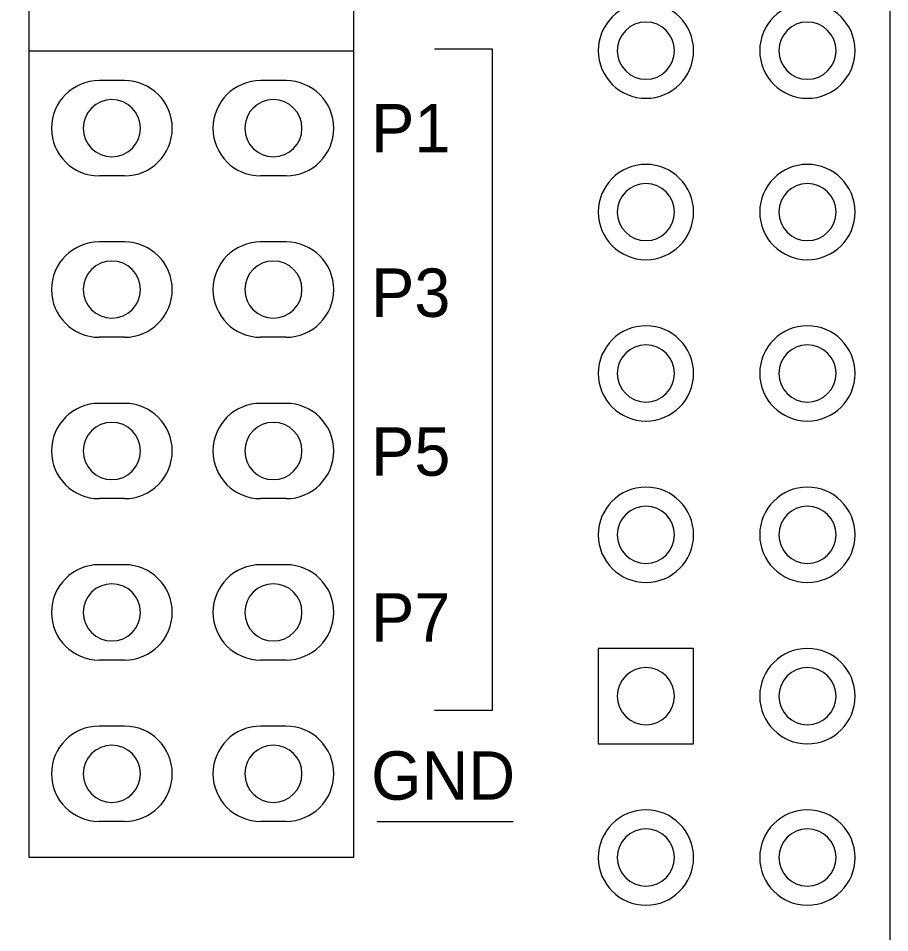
# Model space of a CAD drawing. Header units: inches. Extents: x 30.7 to 71.3, y 18.2 to 83.4.
# Drawn here: x 57.58 to 71.29, y 56.27 to 70.66 of the extents above; entities that cross this region are included whole.
import ezdxf

# ---------------------------------------------------------------- set-up
doc = ezdxf.new("R2010")
doc.units = ezdxf.units.IN
doc.header["$MEASUREMENT"] = 0
for name, color, linetype in [('board outline', 7, 'Continuous'), ('holes', 7, 'Continuous'), ('Layer 7', 7, 'Continuous')]:
    doc.layers.add(name, color=color, linetype=linetype)

# ---------------------------------------------------------------- blocks, each defined once
blk = doc.blocks.new('block 197')
at = {"layer": 'Layer 7', "color": 231, "true_color": 0xf78bb7, "insert": (63.129, 58.354), "char_height": 0.762, "attachment_point": 7}
blk.add_mtext('\\fTxt|b0|i0|c0|p34;\\W1;GND', dxfattribs=at)
blk = doc.blocks.new('block 198')
at = {"layer": 'Layer 7', "color": 231, "true_color": 0xf78bb7, "insert": (63.129, 60.854), "char_height": 0.762, "attachment_point": 7}
blk.add_mtext('\\fTxt|b0|i0|c0|p34;\\W1;P7', dxfattribs=at)
blk = doc.blocks.new('block 199')
at = {"layer": 'Layer 7', "color": 231, "true_color": 0xf78bb7, "insert": (63.129, 63.454), "char_height": 0.762, "attachment_point": 7}
blk.add_mtext('\\fTxt|b0|i0|c0|p34;\\W1;P5', dxfattribs=at)
blk = doc.blocks.new('block 200')
at = {"layer": 'Layer 7', "color": 231, "true_color": 0xf78bb7, "insert": (63.129, 68.554), "char_height": 0.762, "attachment_point": 7}
blk.add_mtext('\\fTxt|b0|i0|c0|p34;\\W1;P1', dxfattribs=at)
blk = doc.blocks.new('block 201')
at = {"layer": 'Layer 7', "color": 231, "true_color": 0xf78bb7, "insert": (63.129, 65.954), "char_height": 0.762, "attachment_point": 7}
blk.add_mtext('\\fTxt|b0|i0|c0|p34;\\W1;P3', dxfattribs=at)
blk = doc.blocks.new('block 204')
at = {"layer": 'Layer 7', "color": 231, "lineweight": 13, "true_color": 0xf78bb7}
blk.add_lwpolyline([(57.751, 70.154), (62.851, 70.154)], dxfattribs=at)
blk = doc.blocks.new('block 3195')
at = {"layer": 'board outline', "color": 7, "lineweight": 9, "true_color": 0xffffff}
blk.add_open_spline([(30.668, 79.565), (30.668, 79.565), (30.668, 19.762), (30.668, 19.762), (30.668, 18.878), (31.384, 18.162), (32.268, 18.162), (32.268, 18.162), (69.685, 18.162), (69.685, 18.162), (70.569, 18.162), (71.285, 18.878), (71.285, 19.762), (71.285, 19.762), (71.285, 73.138), (71.285, 73.138), (71.285, 74.022), (70.569, 74.738), (69.685, 74.738), (69.685, 74.738), (65.735, 74.738), (65.735, 74.738), (65.597, 74.738), (65.485, 74.85), (65.485, 74.988), (65.485, 74.988), (65.485, 81.838), (65.485, 81.838), (65.485, 82.722), (64.769, 83.438), (63.885, 83.438), (63.885, 83.438), (34.541, 83.438), (34.541, 83.438), (34.541, 83.438), (30.668, 79.565), (30.668, 79.565)], degree=3, knots=[0, 0, 0, 0, 1, 1, 1, 2, 2, 2, 3, 3, 3, 4, 4, 4, 5, 5, 5, 6, 6, 6, 7, 7, 7, 8, 8, 8, 9, 9, 9, 10, 10, 10, 11, 11, 11, 12, 12, 12, 12], dxfattribs=at)
blk = doc.blocks.new('block 3516')
at = {"layer": 'holes', "color": 7, "lineweight": 9, "true_color": 0xffffff}
blk.add_open_spline([(69.541, 57.455), (69.541, 57.704), (69.743, 57.905), (69.991, 57.905), (70.24, 57.905), (70.441, 57.704), (70.441, 57.455), (70.441, 57.207), (70.24, 57.005), (69.991, 57.005), (69.743, 57.005), (69.541, 57.207), (69.541, 57.455), (69.541, 57.455), (69.541, 57.455), (69.541, 57.455)], degree=3, knots=[0, 0, 0, 0, 1, 1, 1, 2, 2, 2, 3, 3, 3, 4, 4, 4, 5, 5, 5, 5], dxfattribs=at)
blk = doc.blocks.new('block 3517')
at = {"layer": 'holes', "color": 7, "lineweight": 9, "true_color": 0xffffff}
blk.add_open_spline([(69.241, 57.455), (69.241, 57.869), (69.577, 58.205), (69.991, 58.205), (70.406, 58.205), (70.741, 57.869), (70.741, 57.455), (70.741, 57.041), (70.406, 56.705), (69.991, 56.705), (69.577, 56.705), (69.241, 57.041), (69.241, 57.455), (69.241, 57.455), (69.241, 57.455), (69.241, 57.455)], degree=3, knots=[0, 0, 0, 0, 1, 1, 1, 2, 2, 2, 3, 3, 3, 4, 4, 4, 5, 5, 5, 5], dxfattribs=at)
blk = doc.blocks.new('block 3518')
at = {"layer": 'holes', "color": 7, "lineweight": 9, "true_color": 0xffffff}
blk.add_open_spline([(67.001, 57.455), (67.001, 57.704), (67.203, 57.905), (67.451, 57.905), (67.7, 57.905), (67.901, 57.704), (67.901, 57.455), (67.901, 57.207), (67.7, 57.005), (67.451, 57.005), (67.203, 57.005), (67.001, 57.207), (67.001, 57.455), (67.001, 57.455), (67.001, 57.455), (67.001, 57.455)], degree=3, knots=[0, 0, 0, 0, 1, 1, 1, 2, 2, 2, 3, 3, 3, 4, 4, 4, 5, 5, 5, 5], dxfattribs=at)
blk = doc.blocks.new('block 3519')
at = {"layer": 'holes', "color": 7, "lineweight": 9, "true_color": 0xffffff}
blk.add_open_spline([(66.701, 57.455), (66.701, 57.869), (67.037, 58.205), (67.451, 58.205), (67.866, 58.205), (68.201, 57.869), (68.201, 57.455), (68.201, 57.041), (67.866, 56.705), (67.451, 56.705), (67.037, 56.705), (66.701, 57.041), (66.701, 57.455), (66.701, 57.455), (66.701, 57.455), (66.701, 57.455)], degree=3, knots=[0, 0, 0, 0, 1, 1, 1, 2, 2, 2, 3, 3, 3, 4, 4, 4, 5, 5, 5, 5], dxfattribs=at)
blk = doc.blocks.new('block 3520')
at = {"layer": 'holes', "color": 7, "lineweight": 9, "true_color": 0xffffff}
blk.add_open_spline([(69.541, 59.995), (69.541, 60.244), (69.743, 60.445), (69.991, 60.445), (70.24, 60.445), (70.441, 60.244), (70.441, 59.995), (70.441, 59.747), (70.24, 59.545), (69.991, 59.545), (69.743, 59.545), (69.541, 59.747), (69.541, 59.995), (69.541, 59.995), (69.541, 59.995), (69.541, 59.995)], degree=3, knots=[0, 0, 0, 0, 1, 1, 1, 2, 2, 2, 3, 3, 3, 4, 4, 4, 5, 5, 5, 5], dxfattribs=at)
blk = doc.blocks.new('block 3521')
at = {"layer": 'holes', "color": 7, "lineweight": 9, "true_color": 0xffffff}
blk.add_open_spline([(69.241, 59.995), (69.241, 60.409), (69.577, 60.745), (69.991, 60.745), (70.406, 60.745), (70.741, 60.409), (70.741, 59.995), (70.741, 59.581), (70.406, 59.245), (69.991, 59.245), (69.577, 59.245), (69.241, 59.581), (69.241, 59.995), (69.241, 59.995), (69.241, 59.995), (69.241, 59.995)], degree=3, knots=[0, 0, 0, 0, 1, 1, 1, 2, 2, 2, 3, 3, 3, 4, 4, 4, 5, 5, 5, 5], dxfattribs=at)
blk = doc.blocks.new('block 3522')
at = {"layer": 'holes', "color": 7, "lineweight": 9, "true_color": 0xffffff}
blk.add_lwpolyline([(68.201, 60.745), (66.701, 60.745)], dxfattribs=at)
blk = doc.blocks.new('block 3523')
at = {"layer": 'holes', "color": 7, "lineweight": 9, "true_color": 0xffffff}
blk.add_lwpolyline([(66.701, 60.745), (66.701, 59.245)], dxfattribs=at)
blk = doc.blocks.new('block 3524')
at = {"layer": 'holes', "color": 7, "lineweight": 9, "true_color": 0xffffff}
blk.add_lwpolyline([(66.701, 59.245), (68.201, 59.245)], dxfattribs=at)
blk = doc.blocks.new('block 3525')
at = {"layer": 'holes', "color": 7, "lineweight": 9, "true_color": 0xffffff}
blk.add_lwpolyline([(68.201, 59.245), (68.201, 60.745)], dxfattribs=at)
blk = doc.blocks.new('block 3526')
at = {"layer": 'holes', "color": 7, "lineweight": 9, "true_color": 0xffffff}
blk.add_open_spline([(67.001, 59.995), (67.001, 60.244), (67.203, 60.445), (67.451, 60.445), (67.7, 60.445), (67.901, 60.244), (67.901, 59.995), (67.901, 59.747), (67.7, 59.545), (67.451, 59.545), (67.203, 59.545), (67.001, 59.747), (67.001, 59.995), (67.001, 59.995), (67.001, 59.995), (67.001, 59.995)], degree=3, knots=[0, 0, 0, 0, 1, 1, 1, 2, 2, 2, 3, 3, 3, 4, 4, 4, 5, 5, 5, 5], dxfattribs=at)
blk = doc.blocks.new('block 3527')
at = {"layer": 'holes', "color": 7, "lineweight": 9, "true_color": 0xffffff}
blk.add_open_spline([(69.541, 62.535), (69.541, 62.784), (69.743, 62.985), (69.991, 62.985), (70.24, 62.985), (70.441, 62.784), (70.441, 62.535), (70.441, 62.287), (70.24, 62.085), (69.991, 62.085), (69.743, 62.085), (69.541, 62.287), (69.541, 62.535), (69.541, 62.535), (69.541, 62.535), (69.541, 62.535)], degree=3, knots=[0, 0, 0, 0, 1, 1, 1, 2, 2, 2, 3, 3, 3, 4, 4, 4, 5, 5, 5, 5], dxfattribs=at)
blk = doc.blocks.new('block 3528')
at = {"layer": 'holes', "color": 7, "lineweight": 9, "true_color": 0xffffff}
blk.add_open_spline([(69.241, 62.535), (69.241, 62.949), (69.577, 63.285), (69.991, 63.285), (70.406, 63.285), (70.741, 62.949), (70.741, 62.535), (70.741, 62.121), (70.406, 61.785), (69.991, 61.785), (69.577, 61.785), (69.241, 62.121), (69.241, 62.535), (69.241, 62.535), (69.241, 62.535), (69.241, 62.535)], degree=3, knots=[0, 0, 0, 0, 1, 1, 1, 2, 2, 2, 3, 3, 3, 4, 4, 4, 5, 5, 5, 5], dxfattribs=at)
blk = doc.blocks.new('block 3529')
at = {"layer": 'holes', "color": 7, "lineweight": 9, "true_color": 0xffffff}
blk.add_open_spline([(67.001, 62.535), (67.001, 62.784), (67.203, 62.985), (67.451, 62.985), (67.7, 62.985), (67.901, 62.784), (67.901, 62.535), (67.901, 62.287), (67.7, 62.085), (67.451, 62.085), (67.203, 62.085), (67.001, 62.287), (67.001, 62.535), (67.001, 62.535), (67.001, 62.535), (67.001, 62.535)], degree=3, knots=[0, 0, 0, 0, 1, 1, 1, 2, 2, 2, 3, 3, 3, 4, 4, 4, 5, 5, 5, 5], dxfattribs=at)
blk = doc.blocks.new('block 3530')
at = {"layer": 'holes', "color": 7, "lineweight": 9, "true_color": 0xffffff}
blk.add_open_spline([(66.701, 62.535), (66.701, 62.949), (67.037, 63.285), (67.451, 63.285), (67.866, 63.285), (68.201, 62.949), (68.201, 62.535), (68.201, 62.121), (67.866, 61.785), (67.451, 61.785), (67.037, 61.785), (66.701, 62.121), (66.701, 62.535), (66.701, 62.535), (66.701, 62.535), (66.701, 62.535)], degree=3, knots=[0, 0, 0, 0, 1, 1, 1, 2, 2, 2, 3, 3, 3, 4, 4, 4, 5, 5, 5, 5], dxfattribs=at)
blk = doc.blocks.new('block 3531')
at = {"layer": 'holes', "color": 7, "lineweight": 9, "true_color": 0xffffff}
blk.add_open_spline([(69.541, 65.075), (69.541, 65.324), (69.743, 65.525), (69.991, 65.525), (70.24, 65.525), (70.441, 65.324), (70.441, 65.075), (70.441, 64.827), (70.24, 64.625), (69.991, 64.625), (69.743, 64.625), (69.541, 64.827), (69.541, 65.075), (69.541, 65.075), (69.541, 65.075), (69.541, 65.075)], degree=3, knots=[0, 0, 0, 0, 1, 1, 1, 2, 2, 2, 3, 3, 3, 4, 4, 4, 5, 5, 5, 5], dxfattribs=at)
blk = doc.blocks.new('block 3532')
at = {"layer": 'holes', "color": 7, "lineweight": 9, "true_color": 0xffffff}
blk.add_open_spline([(69.241, 65.075), (69.241, 65.489), (69.577, 65.825), (69.991, 65.825), (70.406, 65.825), (70.741, 65.489), (70.741, 65.075), (70.741, 64.661), (70.406, 64.325), (69.991, 64.325), (69.577, 64.325), (69.241, 64.661), (69.241, 65.075), (69.241, 65.075), (69.241, 65.075), (69.241, 65.075)], degree=3, knots=[0, 0, 0, 0, 1, 1, 1, 2, 2, 2, 3, 3, 3, 4, 4, 4, 5, 5, 5, 5], dxfattribs=at)
blk = doc.blocks.new('block 3533')
at = {"layer": 'holes', "color": 7, "lineweight": 9, "true_color": 0xffffff}
blk.add_open_spline([(67.001, 65.075), (67.001, 65.324), (67.203, 65.525), (67.451, 65.525), (67.7, 65.525), (67.901, 65.324), (67.901, 65.075), (67.901, 64.827), (67.7, 64.625), (67.451, 64.625), (67.203, 64.625), (67.001, 64.827), (67.001, 65.075), (67.001, 65.075), (67.001, 65.075), (67.001, 65.075)], degree=3, knots=[0, 0, 0, 0, 1, 1, 1, 2, 2, 2, 3, 3, 3, 4, 4, 4, 5, 5, 5, 5], dxfattribs=at)
blk = doc.blocks.new('block 3534')
at = {"layer": 'holes', "color": 7, "lineweight": 9, "true_color": 0xffffff}
blk.add_open_spline([(66.701, 65.075), (66.701, 65.489), (67.037, 65.825), (67.451, 65.825), (67.866, 65.825), (68.201, 65.489), (68.201, 65.075), (68.201, 64.661), (67.866, 64.325), (67.451, 64.325), (67.037, 64.325), (66.701, 64.661), (66.701, 65.075), (66.701, 65.075), (66.701, 65.075), (66.701, 65.075)], degree=3, knots=[0, 0, 0, 0, 1, 1, 1, 2, 2, 2, 3, 3, 3, 4, 4, 4, 5, 5, 5, 5], dxfattribs=at)
blk = doc.blocks.new('block 3535')
at = {"layer": 'holes', "color": 7, "lineweight": 9, "true_color": 0xffffff}
blk.add_open_spline([(69.541, 67.615), (69.541, 67.864), (69.743, 68.065), (69.991, 68.065), (70.24, 68.065), (70.441, 67.864), (70.441, 67.615), (70.441, 67.367), (70.24, 67.165), (69.991, 67.165), (69.743, 67.165), (69.541, 67.367), (69.541, 67.615), (69.541, 67.615), (69.541, 67.615), (69.541, 67.615)], degree=3, knots=[0, 0, 0, 0, 1, 1, 1, 2, 2, 2, 3, 3, 3, 4, 4, 4, 5, 5, 5, 5], dxfattribs=at)
blk = doc.blocks.new('block 3536')
at = {"layer": 'holes', "color": 7, "lineweight": 9, "true_color": 0xffffff}
blk.add_open_spline([(69.241, 67.615), (69.241, 68.029), (69.577, 68.365), (69.991, 68.365), (70.406, 68.365), (70.741, 68.029), (70.741, 67.615), (70.741, 67.201), (70.406, 66.865), (69.991, 66.865), (69.577, 66.865), (69.241, 67.201), (69.241, 67.615), (69.241, 67.615), (69.241, 67.615), (69.241, 67.615)], degree=3, knots=[0, 0, 0, 0, 1, 1, 1, 2, 2, 2, 3, 3, 3, 4, 4, 4, 5, 5, 5, 5], dxfattribs=at)
blk = doc.blocks.new('block 3537')
at = {"layer": 'holes', "color": 7, "lineweight": 9, "true_color": 0xffffff}
blk.add_open_spline([(67.001, 67.615), (67.001, 67.864), (67.203, 68.065), (67.451, 68.065), (67.7, 68.065), (67.901, 67.864), (67.901, 67.615), (67.901, 67.367), (67.7, 67.165), (67.451, 67.165), (67.203, 67.165), (67.001, 67.367), (67.001, 67.615), (67.001, 67.615), (67.001, 67.615), (67.001, 67.615)], degree=3, knots=[0, 0, 0, 0, 1, 1, 1, 2, 2, 2, 3, 3, 3, 4, 4, 4, 5, 5, 5, 5], dxfattribs=at)
blk = doc.blocks.new('block 3538')
at = {"layer": 'holes', "color": 7, "lineweight": 9, "true_color": 0xffffff}
blk.add_open_spline([(66.701, 67.615), (66.701, 68.029), (67.037, 68.365), (67.451, 68.365), (67.866, 68.365), (68.201, 68.029), (68.201, 67.615), (68.201, 67.201), (67.866, 66.865), (67.451, 66.865), (67.037, 66.865), (66.701, 67.201), (66.701, 67.615), (66.701, 67.615), (66.701, 67.615), (66.701, 67.615)], degree=3, knots=[0, 0, 0, 0, 1, 1, 1, 2, 2, 2, 3, 3, 3, 4, 4, 4, 5, 5, 5, 5], dxfattribs=at)
blk = doc.blocks.new('block 3539')
at = {"layer": 'holes', "color": 7, "lineweight": 9, "true_color": 0xffffff}
blk.add_open_spline([(69.541, 70.155), (69.541, 70.404), (69.743, 70.605), (69.991, 70.605), (70.24, 70.605), (70.441, 70.404), (70.441, 70.155), (70.441, 69.907), (70.24, 69.705), (69.991, 69.705), (69.743, 69.705), (69.541, 69.907), (69.541, 70.155), (69.541, 70.155), (69.541, 70.155), (69.541, 70.155)], degree=3, knots=[0, 0, 0, 0, 1, 1, 1, 2, 2, 2, 3, 3, 3, 4, 4, 4, 5, 5, 5, 5], dxfattribs=at)
blk = doc.blocks.new('block 3540')
at = {"layer": 'holes', "color": 7, "lineweight": 9, "true_color": 0xffffff}
blk.add_open_spline([(69.241, 70.155), (69.241, 70.569), (69.577, 70.905), (69.991, 70.905), (70.406, 70.905), (70.741, 70.569), (70.741, 70.155), (70.741, 69.741), (70.406, 69.405), (69.991, 69.405), (69.577, 69.405), (69.241, 69.741), (69.241, 70.155), (69.241, 70.155), (69.241, 70.155), (69.241, 70.155)], degree=3, knots=[0, 0, 0, 0, 1, 1, 1, 2, 2, 2, 3, 3, 3, 4, 4, 4, 5, 5, 5, 5], dxfattribs=at)
blk = doc.blocks.new('block 3541')
at = {"layer": 'holes', "color": 7, "lineweight": 9, "true_color": 0xffffff}
blk.add_open_spline([(67.001, 70.155), (67.001, 70.404), (67.203, 70.605), (67.451, 70.605), (67.7, 70.605), (67.901, 70.404), (67.901, 70.155), (67.901, 69.907), (67.7, 69.705), (67.451, 69.705), (67.203, 69.705), (67.001, 69.907), (67.001, 70.155), (67.001, 70.155), (67.001, 70.155), (67.001, 70.155)], degree=3, knots=[0, 0, 0, 0, 1, 1, 1, 2, 2, 2, 3, 3, 3, 4, 4, 4, 5, 5, 5, 5], dxfattribs=at)
blk = doc.blocks.new('block 3542')
at = {"layer": 'holes', "color": 7, "lineweight": 9, "true_color": 0xffffff}
blk.add_open_spline([(66.701, 70.155), (66.701, 70.569), (67.037, 70.905), (67.451, 70.905), (67.866, 70.905), (68.201, 70.569), (68.201, 70.155), (68.201, 69.741), (67.866, 69.405), (67.451, 69.405), (67.037, 69.405), (66.701, 69.741), (66.701, 70.155), (66.701, 70.155), (66.701, 70.155), (66.701, 70.155)], degree=3, knots=[0, 0, 0, 0, 1, 1, 1, 2, 2, 2, 3, 3, 3, 4, 4, 4, 5, 5, 5, 5], dxfattribs=at)
blk = doc.blocks.new('block 3550')
at = {"layer": 'holes', "color": 7, "lineweight": 9, "true_color": 0xffffff}
blk.add_open_spline([(61.791, 58.024), (62.206, 58.024), (62.541, 58.36), (62.541, 58.774), (62.541, 59.188), (62.206, 59.524), (61.791, 59.524)], degree=3, knots=[0, 0, 0, 0, 1, 1, 1, 2, 2, 2, 2], dxfattribs=at)
blk = doc.blocks.new('block 3551')
at = {"layer": 'holes', "color": 7, "lineweight": 9, "true_color": 0xffffff}
blk.add_lwpolyline([(61.791, 58.024), (61.391, 58.024)], dxfattribs=at)
blk = doc.blocks.new('block 3552')
at = {"layer": 'holes', "color": 7, "lineweight": 9, "true_color": 0xffffff}
blk.add_lwpolyline([(61.791, 59.524), (61.391, 59.524)], dxfattribs=at)
blk = doc.blocks.new('block 3553')
at = {"layer": 'holes', "color": 7, "lineweight": 9, "true_color": 0xffffff}
blk.add_open_spline([(61.391, 59.524), (60.977, 59.524), (60.641, 59.188), (60.641, 58.774), (60.641, 58.36), (60.977, 58.024), (61.391, 58.024)], degree=3, knots=[0, 0, 0, 0, 1, 1, 1, 2, 2, 2, 2], dxfattribs=at)
blk = doc.blocks.new('block 3554')
at = {"layer": 'holes', "color": 7, "lineweight": 9, "true_color": 0xffffff}
blk.add_open_spline([(61.141, 58.774), (61.141, 59.023), (61.343, 59.224), (61.591, 59.224), (61.84, 59.224), (62.041, 59.023), (62.041, 58.774), (62.041, 58.526), (61.84, 58.324), (61.591, 58.324), (61.343, 58.324), (61.141, 58.526), (61.141, 58.774), (61.141, 58.774), (61.141, 58.774), (61.141, 58.774)], degree=3, knots=[0, 0, 0, 0, 1, 1, 1, 2, 2, 2, 3, 3, 3, 4, 4, 4, 5, 5, 5, 5], dxfattribs=at)
blk = doc.blocks.new('block 3555')
at = {"layer": 'holes', "color": 7, "lineweight": 9, "true_color": 0xffffff}
blk.add_open_spline([(59.251, 58.024), (59.666, 58.024), (60.001, 58.36), (60.001, 58.774), (60.001, 59.188), (59.666, 59.524), (59.251, 59.524)], degree=3, knots=[0, 0, 0, 0, 1, 1, 1, 2, 2, 2, 2], dxfattribs=at)
blk = doc.blocks.new('block 3556')
at = {"layer": 'holes', "color": 7, "lineweight": 9, "true_color": 0xffffff}
blk.add_lwpolyline([(59.251, 58.024), (58.851, 58.024)], dxfattribs=at)
blk = doc.blocks.new('block 3557')
at = {"layer": 'holes', "color": 7, "lineweight": 9, "true_color": 0xffffff}
blk.add_lwpolyline([(59.251, 59.524), (58.851, 59.524)], dxfattribs=at)
blk = doc.blocks.new('block 3558')
at = {"layer": 'holes', "color": 7, "lineweight": 9, "true_color": 0xffffff}
blk.add_open_spline([(58.851, 59.524), (58.437, 59.524), (58.101, 59.188), (58.101, 58.774), (58.101, 58.36), (58.437, 58.024), (58.851, 58.024)], degree=3, knots=[0, 0, 0, 0, 1, 1, 1, 2, 2, 2, 2], dxfattribs=at)
blk = doc.blocks.new('block 3559')
at = {"layer": 'holes', "color": 7, "lineweight": 9, "true_color": 0xffffff}
blk.add_open_spline([(58.601, 58.774), (58.601, 59.023), (58.803, 59.224), (59.051, 59.224), (59.3, 59.224), (59.501, 59.023), (59.501, 58.774), (59.501, 58.526), (59.3, 58.324), (59.051, 58.324), (58.803, 58.324), (58.601, 58.526), (58.601, 58.774), (58.601, 58.774), (58.601, 58.774), (58.601, 58.774)], degree=3, knots=[0, 0, 0, 0, 1, 1, 1, 2, 2, 2, 3, 3, 3, 4, 4, 4, 5, 5, 5, 5], dxfattribs=at)
blk = doc.blocks.new('block 3560')
at = {"layer": 'holes', "color": 7, "lineweight": 9, "true_color": 0xffffff}
blk.add_open_spline([(61.791, 60.564), (62.206, 60.564), (62.541, 60.9), (62.541, 61.314), (62.541, 61.728), (62.206, 62.064), (61.791, 62.064)], degree=3, knots=[0, 0, 0, 0, 1, 1, 1, 2, 2, 2, 2], dxfattribs=at)
blk = doc.blocks.new('block 3561')
at = {"layer": 'holes', "color": 7, "lineweight": 9, "true_color": 0xffffff}
blk.add_lwpolyline([(61.791, 60.564), (61.391, 60.564)], dxfattribs=at)
blk = doc.blocks.new('block 3562')
at = {"layer": 'holes', "color": 7, "lineweight": 9, "true_color": 0xffffff}
blk.add_lwpolyline([(61.791, 62.064), (61.391, 62.064)], dxfattribs=at)
blk = doc.blocks.new('block 3563')
at = {"layer": 'holes', "color": 7, "lineweight": 9, "true_color": 0xffffff}
blk.add_open_spline([(61.391, 62.064), (60.977, 62.064), (60.641, 61.728), (60.641, 61.314), (60.641, 60.9), (60.977, 60.564), (61.391, 60.564)], degree=3, knots=[0, 0, 0, 0, 1, 1, 1, 2, 2, 2, 2], dxfattribs=at)
blk = doc.blocks.new('block 3564')
at = {"layer": 'holes', "color": 7, "lineweight": 9, "true_color": 0xffffff}
blk.add_open_spline([(61.141, 61.314), (61.141, 61.563), (61.343, 61.764), (61.591, 61.764), (61.84, 61.764), (62.041, 61.563), (62.041, 61.314), (62.041, 61.066), (61.84, 60.864), (61.591, 60.864), (61.343, 60.864), (61.141, 61.066), (61.141, 61.314), (61.141, 61.314), (61.141, 61.314), (61.141, 61.314)], degree=3, knots=[0, 0, 0, 0, 1, 1, 1, 2, 2, 2, 3, 3, 3, 4, 4, 4, 5, 5, 5, 5], dxfattribs=at)
blk = doc.blocks.new('block 3565')
at = {"layer": 'holes', "color": 7, "lineweight": 9, "true_color": 0xffffff}
blk.add_open_spline([(59.251, 60.564), (59.666, 60.564), (60.001, 60.9), (60.001, 61.314), (60.001, 61.728), (59.666, 62.064), (59.251, 62.064)], degree=3, knots=[0, 0, 0, 0, 1, 1, 1, 2, 2, 2, 2], dxfattribs=at)
blk = doc.blocks.new('block 3566')
at = {"layer": 'holes', "color": 7, "lineweight": 9, "true_color": 0xffffff}
blk.add_lwpolyline([(59.251, 60.564), (58.851, 60.564)], dxfattribs=at)
blk = doc.blocks.new('block 3567')
at = {"layer": 'holes', "color": 7, "lineweight": 9, "true_color": 0xffffff}
blk.add_lwpolyline([(59.251, 62.064), (58.851, 62.064)], dxfattribs=at)
blk = doc.blocks.new('block 3568')
at = {"layer": 'holes', "color": 7, "lineweight": 9, "true_color": 0xffffff}
blk.add_open_spline([(58.851, 62.064), (58.437, 62.064), (58.101, 61.728), (58.101, 61.314), (58.101, 60.9), (58.437, 60.564), (58.851, 60.564)], degree=3, knots=[0, 0, 0, 0, 1, 1, 1, 2, 2, 2, 2], dxfattribs=at)
blk = doc.blocks.new('block 3569')
at = {"layer": 'holes', "color": 7, "lineweight": 9, "true_color": 0xffffff}
blk.add_open_spline([(58.601, 61.314), (58.601, 61.563), (58.803, 61.764), (59.051, 61.764), (59.3, 61.764), (59.501, 61.563), (59.501, 61.314), (59.501, 61.066), (59.3, 60.864), (59.051, 60.864), (58.803, 60.864), (58.601, 61.066), (58.601, 61.314), (58.601, 61.314), (58.601, 61.314), (58.601, 61.314)], degree=3, knots=[0, 0, 0, 0, 1, 1, 1, 2, 2, 2, 3, 3, 3, 4, 4, 4, 5, 5, 5, 5], dxfattribs=at)
blk = doc.blocks.new('block 3570')
at = {"layer": 'holes', "color": 7, "lineweight": 9, "true_color": 0xffffff}
blk.add_open_spline([(61.791, 63.104), (62.206, 63.104), (62.541, 63.44), (62.541, 63.854), (62.541, 64.268), (62.206, 64.604), (61.791, 64.604)], degree=3, knots=[0, 0, 0, 0, 1, 1, 1, 2, 2, 2, 2], dxfattribs=at)
blk = doc.blocks.new('block 3571')
at = {"layer": 'holes', "color": 7, "lineweight": 9, "true_color": 0xffffff}
blk.add_lwpolyline([(61.791, 63.104), (61.391, 63.104)], dxfattribs=at)
blk = doc.blocks.new('block 3572')
at = {"layer": 'holes', "color": 7, "lineweight": 9, "true_color": 0xffffff}
blk.add_lwpolyline([(61.791, 64.604), (61.391, 64.604)], dxfattribs=at)
blk = doc.blocks.new('block 3573')
at = {"layer": 'holes', "color": 7, "lineweight": 9, "true_color": 0xffffff}
blk.add_open_spline([(61.391, 64.604), (60.977, 64.604), (60.641, 64.268), (60.641, 63.854), (60.641, 63.44), (60.977, 63.104), (61.391, 63.104)], degree=3, knots=[0, 0, 0, 0, 1, 1, 1, 2, 2, 2, 2], dxfattribs=at)
blk = doc.blocks.new('block 3574')
at = {"layer": 'holes', "color": 7, "lineweight": 9, "true_color": 0xffffff}
blk.add_open_spline([(61.141, 63.854), (61.141, 64.103), (61.343, 64.304), (61.591, 64.304), (61.84, 64.304), (62.041, 64.103), (62.041, 63.854), (62.041, 63.606), (61.84, 63.404), (61.591, 63.404), (61.343, 63.404), (61.141, 63.606), (61.141, 63.854), (61.141, 63.854), (61.141, 63.854), (61.141, 63.854)], degree=3, knots=[0, 0, 0, 0, 1, 1, 1, 2, 2, 2, 3, 3, 3, 4, 4, 4, 5, 5, 5, 5], dxfattribs=at)
blk = doc.blocks.new('block 3575')
at = {"layer": 'holes', "color": 7, "lineweight": 9, "true_color": 0xffffff}
blk.add_open_spline([(59.251, 63.104), (59.666, 63.104), (60.001, 63.44), (60.001, 63.854), (60.001, 64.268), (59.666, 64.604), (59.251, 64.604)], degree=3, knots=[0, 0, 0, 0, 1, 1, 1, 2, 2, 2, 2], dxfattribs=at)
blk = doc.blocks.new('block 3576')
at = {"layer": 'holes', "color": 7, "lineweight": 9, "true_color": 0xffffff}
blk.add_lwpolyline([(59.251, 63.104), (58.851, 63.104)], dxfattribs=at)
blk = doc.blocks.new('block 3577')
at = {"layer": 'holes', "color": 7, "lineweight": 9, "true_color": 0xffffff}
blk.add_lwpolyline([(59.251, 64.604), (58.851, 64.604)], dxfattribs=at)
blk = doc.blocks.new('block 3578')
at = {"layer": 'holes', "color": 7, "lineweight": 9, "true_color": 0xffffff}
blk.add_open_spline([(58.851, 64.604), (58.437, 64.604), (58.101, 64.268), (58.101, 63.854), (58.101, 63.44), (58.437, 63.104), (58.851, 63.104)], degree=3, knots=[0, 0, 0, 0, 1, 1, 1, 2, 2, 2, 2], dxfattribs=at)
blk = doc.blocks.new('block 3579')
at = {"layer": 'holes', "color": 7, "lineweight": 9, "true_color": 0xffffff}
blk.add_open_spline([(58.601, 63.854), (58.601, 64.103), (58.803, 64.304), (59.051, 64.304), (59.3, 64.304), (59.501, 64.103), (59.501, 63.854), (59.501, 63.606), (59.3, 63.404), (59.051, 63.404), (58.803, 63.404), (58.601, 63.606), (58.601, 63.854), (58.601, 63.854), (58.601, 63.854), (58.601, 63.854)], degree=3, knots=[0, 0, 0, 0, 1, 1, 1, 2, 2, 2, 3, 3, 3, 4, 4, 4, 5, 5, 5, 5], dxfattribs=at)
blk = doc.blocks.new('block 3580')
at = {"layer": 'holes', "color": 7, "lineweight": 9, "true_color": 0xffffff}
blk.add_open_spline([(61.791, 65.644), (62.206, 65.644), (62.541, 65.98), (62.541, 66.394), (62.541, 66.808), (62.206, 67.144), (61.791, 67.144)], degree=3, knots=[0, 0, 0, 0, 1, 1, 1, 2, 2, 2, 2], dxfattribs=at)
blk = doc.blocks.new('block 3581')
at = {"layer": 'holes', "color": 7, "lineweight": 9, "true_color": 0xffffff}
blk.add_lwpolyline([(61.791, 65.644), (61.391, 65.644)], dxfattribs=at)
blk = doc.blocks.new('block 3582')
at = {"layer": 'holes', "color": 7, "lineweight": 9, "true_color": 0xffffff}
blk.add_lwpolyline([(61.791, 67.144), (61.391, 67.144)], dxfattribs=at)
blk = doc.blocks.new('block 3583')
at = {"layer": 'holes', "color": 7, "lineweight": 9, "true_color": 0xffffff}
blk.add_open_spline([(61.391, 67.144), (60.977, 67.144), (60.641, 66.808), (60.641, 66.394), (60.641, 65.98), (60.977, 65.644), (61.391, 65.644)], degree=3, knots=[0, 0, 0, 0, 1, 1, 1, 2, 2, 2, 2], dxfattribs=at)
blk = doc.blocks.new('block 3584')
at = {"layer": 'holes', "color": 7, "lineweight": 9, "true_color": 0xffffff}
blk.add_open_spline([(61.141, 66.394), (61.141, 66.643), (61.343, 66.844), (61.591, 66.844), (61.84, 66.844), (62.041, 66.643), (62.041, 66.394), (62.041, 66.146), (61.84, 65.944), (61.591, 65.944), (61.343, 65.944), (61.141, 66.146), (61.141, 66.394), (61.141, 66.394), (61.141, 66.394), (61.141, 66.394)], degree=3, knots=[0, 0, 0, 0, 1, 1, 1, 2, 2, 2, 3, 3, 3, 4, 4, 4, 5, 5, 5, 5], dxfattribs=at)
blk = doc.blocks.new('block 3585')
at = {"layer": 'holes', "color": 7, "lineweight": 9, "true_color": 0xffffff}
blk.add_open_spline([(59.251, 65.644), (59.666, 65.644), (60.001, 65.98), (60.001, 66.394), (60.001, 66.808), (59.666, 67.144), (59.251, 67.144)], degree=3, knots=[0, 0, 0, 0, 1, 1, 1, 2, 2, 2, 2], dxfattribs=at)
blk = doc.blocks.new('block 3586')
at = {"layer": 'holes', "color": 7, "lineweight": 9, "true_color": 0xffffff}
blk.add_lwpolyline([(59.251, 65.644), (58.851, 65.644)], dxfattribs=at)
blk = doc.blocks.new('block 3587')
at = {"layer": 'holes', "color": 7, "lineweight": 9, "true_color": 0xffffff}
blk.add_lwpolyline([(59.251, 67.144), (58.851, 67.144)], dxfattribs=at)
blk = doc.blocks.new('block 3588')
at = {"layer": 'holes', "color": 7, "lineweight": 9, "true_color": 0xffffff}
blk.add_open_spline([(58.851, 67.144), (58.437, 67.144), (58.101, 66.808), (58.101, 66.394), (58.101, 65.98), (58.437, 65.644), (58.851, 65.644)], degree=3, knots=[0, 0, 0, 0, 1, 1, 1, 2, 2, 2, 2], dxfattribs=at)
blk = doc.blocks.new('block 3589')
at = {"layer": 'holes', "color": 7, "lineweight": 9, "true_color": 0xffffff}
blk.add_open_spline([(58.601, 66.394), (58.601, 66.643), (58.803, 66.844), (59.051, 66.844), (59.3, 66.844), (59.501, 66.643), (59.501, 66.394), (59.501, 66.146), (59.3, 65.944), (59.051, 65.944), (58.803, 65.944), (58.601, 66.146), (58.601, 66.394), (58.601, 66.394), (58.601, 66.394), (58.601, 66.394)], degree=3, knots=[0, 0, 0, 0, 1, 1, 1, 2, 2, 2, 3, 3, 3, 4, 4, 4, 5, 5, 5, 5], dxfattribs=at)
blk = doc.blocks.new('block 3590')
at = {"layer": 'holes', "color": 7, "lineweight": 9, "true_color": 0xffffff}
blk.add_open_spline([(61.791, 68.184), (62.206, 68.184), (62.541, 68.52), (62.541, 68.934), (62.541, 69.348), (62.206, 69.684), (61.791, 69.684)], degree=3, knots=[0, 0, 0, 0, 1, 1, 1, 2, 2, 2, 2], dxfattribs=at)
blk = doc.blocks.new('block 3591')
at = {"layer": 'holes', "color": 7, "lineweight": 9, "true_color": 0xffffff}
blk.add_lwpolyline([(61.791, 68.184), (61.391, 68.184)], dxfattribs=at)
blk = doc.blocks.new('block 3592')
at = {"layer": 'holes', "color": 7, "lineweight": 9, "true_color": 0xffffff}
blk.add_lwpolyline([(61.791, 69.684), (61.391, 69.684)], dxfattribs=at)
blk = doc.blocks.new('block 3593')
at = {"layer": 'holes', "color": 7, "lineweight": 9, "true_color": 0xffffff}
blk.add_open_spline([(61.391, 69.684), (60.977, 69.684), (60.641, 69.348), (60.641, 68.934), (60.641, 68.52), (60.977, 68.184), (61.391, 68.184)], degree=3, knots=[0, 0, 0, 0, 1, 1, 1, 2, 2, 2, 2], dxfattribs=at)
blk = doc.blocks.new('block 3594')
at = {"layer": 'holes', "color": 7, "lineweight": 9, "true_color": 0xffffff}
blk.add_open_spline([(61.141, 68.934), (61.141, 69.183), (61.343, 69.384), (61.591, 69.384), (61.84, 69.384), (62.041, 69.183), (62.041, 68.934), (62.041, 68.686), (61.84, 68.484), (61.591, 68.484), (61.343, 68.484), (61.141, 68.686), (61.141, 68.934), (61.141, 68.934), (61.141, 68.934), (61.141, 68.934)], degree=3, knots=[0, 0, 0, 0, 1, 1, 1, 2, 2, 2, 3, 3, 3, 4, 4, 4, 5, 5, 5, 5], dxfattribs=at)
blk = doc.blocks.new('block 3595')
at = {"layer": 'holes', "color": 7, "lineweight": 9, "true_color": 0xffffff}
blk.add_open_spline([(59.251, 68.184), (59.666, 68.184), (60.001, 68.52), (60.001, 68.934), (60.001, 69.348), (59.666, 69.684), (59.251, 69.684)], degree=3, knots=[0, 0, 0, 0, 1, 1, 1, 2, 2, 2, 2], dxfattribs=at)
blk = doc.blocks.new('block 3596')
at = {"layer": 'holes', "color": 7, "lineweight": 9, "true_color": 0xffffff}
blk.add_lwpolyline([(59.251, 68.184), (58.851, 68.184)], dxfattribs=at)
blk = doc.blocks.new('block 3597')
at = {"layer": 'holes', "color": 7, "lineweight": 9, "true_color": 0xffffff}
blk.add_lwpolyline([(59.251, 69.684), (58.851, 69.684)], dxfattribs=at)
blk = doc.blocks.new('block 3598')
at = {"layer": 'holes', "color": 7, "lineweight": 9, "true_color": 0xffffff}
blk.add_open_spline([(58.851, 69.684), (58.437, 69.684), (58.101, 69.348), (58.101, 68.934), (58.101, 68.52), (58.437, 68.184), (58.851, 68.184)], degree=3, knots=[0, 0, 0, 0, 1, 1, 1, 2, 2, 2, 2], dxfattribs=at)
blk = doc.blocks.new('block 3599')
at = {"layer": 'holes', "color": 7, "lineweight": 9, "true_color": 0xffffff}
blk.add_open_spline([(58.601, 68.934), (58.601, 69.183), (58.803, 69.384), (59.051, 69.384), (59.3, 69.384), (59.501, 69.183), (59.501, 68.934), (59.501, 68.686), (59.3, 68.484), (59.051, 68.484), (58.803, 68.484), (58.601, 68.686), (58.601, 68.934), (58.601, 68.934), (58.601, 68.934), (58.601, 68.934)], degree=3, knots=[0, 0, 0, 0, 1, 1, 1, 2, 2, 2, 3, 3, 3, 4, 4, 4, 5, 5, 5, 5], dxfattribs=at)

msp = doc.modelspace()

# ---------------------------------------------------------------- linework, layer by layer
at = {"layer": 'Layer 7', "color": 231, "lineweight": 13, "true_color": 0xf78bb7}
msp.add_lwpolyline([(62.851, 57.454), (57.751, 57.454), (57.751, 77.754), (62.851, 77.754), (62.851, 57.454)], dxfattribs=at)
at = {"layer": 'Layer 7', "color": 231, "lineweight": 5, "true_color": 0xf78bb7}
for points in [[(64.123, 70.185), (65.031, 70.185), (65.031, 59.77), (64.123, 59.77)], [(63.223, 58.024), (65.365, 58.024)]]:
    msp.add_lwpolyline(points, dxfattribs=at)

# ---------------------------------------------------------------- block references
at = {"layer": 'board outline'}
msp.add_blockref('block 3195', (0, 0), dxfattribs=at)
at = {"layer": 'holes'}
for name in ['block 3542', 'block 3540', 'block 3541', 'block 3539', 'block 3598', 'block 3597', 'block 3595', 'block 3593', 'block 3592', 'block 3590', 'block 3599', 'block 3594', 'block 3538', 'block 3536', 'block 3596', 'block 3591', 'block 3537', 'block 3535', 'block 3588', 'block 3587', 'block 3585', 'block 3583', 'block 3582', 'block 3580', 'block 3589', 'block 3584', 'block 3534', 'block 3532', 'block 3586', 'block 3581', 'block 3533', 'block 3531', 'block 3578', 'block 3577', 'block 3575', 'block 3573', 'block 3572', 'block 3570', 'block 3579', 'block 3574', 'block 3530', 'block 3528', 'block 3576', 'block 3571', 'block 3529', 'block 3527', 'block 3568', 'block 3567', 'block 3565', 'block 3563', 'block 3562', 'block 3560', 'block 3569', 'block 3564', 'block 3522', 'block 3523', 'block 3525', 'block 3521', 'block 3566', 'block 3561', 'block 3526', 'block 3520', 'block 3558', 'block 3557', 'block 3555', 'block 3553', 'block 3552', 'block 3550', 'block 3559', 'block 3554', 'block 3524', 'block 3519', 'block 3517', 'block 3556', 'block 3551', 'block 3518', 'block 3516']:
    msp.add_blockref(name, (0, 0), dxfattribs=at)
at = {"layer": 'Layer 7'}
for name in ['block 204', 'block 200', 'block 201', 'block 199', 'block 198', 'block 197']:
    msp.add_blockref(name, (0, 0), dxfattribs=at)

doc.saveas('drawing.dxf')
